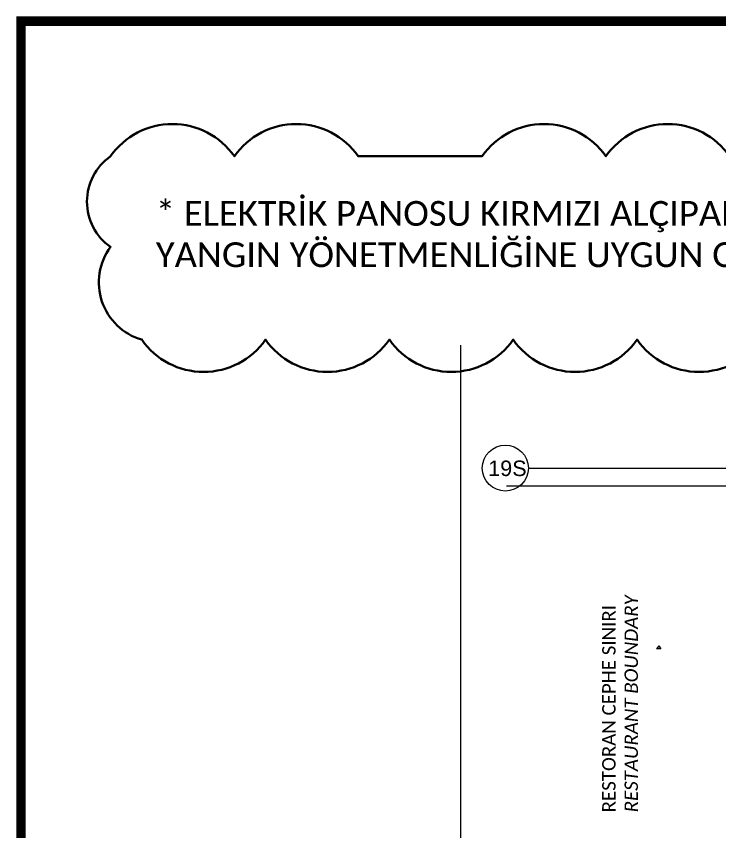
# Model space of a CAD drawing. Header units: millimetres. Extents: x -24 to 530668, y -246875 to -2983.
# Drawn here: x 263378 to 264739, y -106619 to -105042 of the extents above; entities that cross this region are included whole.
import ezdxf
from ezdxf.enums import TextEntityAlignment as Align

# ---------------------------------------------------------------- set-up
doc = ezdxf.new("R2010")
doc.units = ezdxf.units.MM
doc.layers.get('0').update_dxf_attribs({"lineweight": 20})
doc.layers.add('irem rev', color=23, linetype='Continuous', lineweight=30)
doc.layers.add('t_tarama', color=253, linetype='Continuous', lineweight=5)
doc.layers.add('yazı', color=11, linetype='Continuous')
doc.styles.get("Standard").update_dxf_attribs({"font": 'times.ttf', "height": 12})
doc.styles.add('txt_tur_1', font='arial.ttf', dxfattribs={"height": 1.5})
doc.styles.add('yazı', font='arial.ttf')

msp = doc.modelspace()

# ---------------------------------------------------------------- linework, layer by layer
at = {"color": 252, "const_width": 18.492, "elevation": 0}
msp.add_lwpolyline([(263386.94, -108874.598), (263386.94, -105051.157), (268779.592, -105051.157), (268779.592, -108874.598)], close=True, dxfattribs=at)
at = {"layer": 'irem rev'}
msp.add_lwpolyline([(263560.299, -105313.167, -0.52056705), (263800.299, -105313.167, -0.52056705), (264040.299, -105313.167), (264280.299, -105313.167, -0.52056705), (264520.299, -105313.167, -0.52056705), (264760.299, -105313.167, -0.52056705), (265000.299, -105313.167, -0.52056705), (265240.299, -105313.167, -0.52056705), (265480.299, -105313.167, -0.52056705), (265572.955, -105460.511, -0.52056705), (265540.734, -105668.29, -0.52056705), (265300.734, -105668.29, -0.52056705), (265060.734, -105668.29, -0.52056705), (264820.734, -105668.29, -0.52056705), (264580.734, -105668.29, -0.52056705), (264340.734, -105668.29, -0.52056705), (264100.734, -105668.29, -0.52056705), (263860.734, -105668.29, -0.52056705), (263620.734, -105668.29, -0.52056705), (263560.299, -105488.725, -0.52056705)], format="xyb", close=True, dxfattribs=at)
at = {"layer": 't_tarama'}
for p, q in [((264238.625, -105678.982), (264238.625, -106781.135)), ((264370.069, -105917.091, -17966.192), (267637.863, -105917.091, -17966.192)), ((264845.579, -105952.091), (264327.708, -105952.091)), ((264622.669, -106261.667), (264618.443, -106267.299)), ((264622.669, -106261.667), (264626.895, -106267.299)), ((264626.895, -106267.299), (264618.443, -106267.299))]:
    msp.add_line(p, q, dxfattribs=at)
msp.add_circle((264325.461, -105917.091, -17966.192), 44.608, dxfattribs=at)

# ---------------------------------------------------------------- texts
at = {"layer": 't_tarama', "insert": (264513.122, -106583.956, 2.95), "char_height": 26, "width": 491.38969, "attachment_point": 1, "rotation": 90}
msp.add_mtext('{\\fCalibri|b0|i0|c162|p34;RESTORAN CEPHE SINIRI\\P\\fCalibri|b0|i1|c162|p34;RESTAURANT BOUNDARY}', dxfattribs=at)
at = {"layer": 't_tarama', "style": 'txt_tur_1'}
msp.add_attdef('19S', text='axis', height=30, dxfattribs=at).set_placement((264329.451, -105932.508, -17966.192), align=Align.CENTER)
at = {"layer": 'yazı', "color": 3, "insert": (263648.146, -105399.743), "char_height": 48, "width": 4198.67903, "attachment_point": 1, "style": 'yazı'}
msp.add_mtext('{\\fCalibri|b0|i0|c162|p34;* ELEKTRİK PANOSU KIRMIZI ALÇIPAN NİŞ İÇİNDE YERLEŞİMİ\\PYANGIN YÖNETMENLİĞİNE UYGUN OLARAK PLANLANICAKTIR}', dxfattribs=at)

doc.saveas('drawing.dxf')
